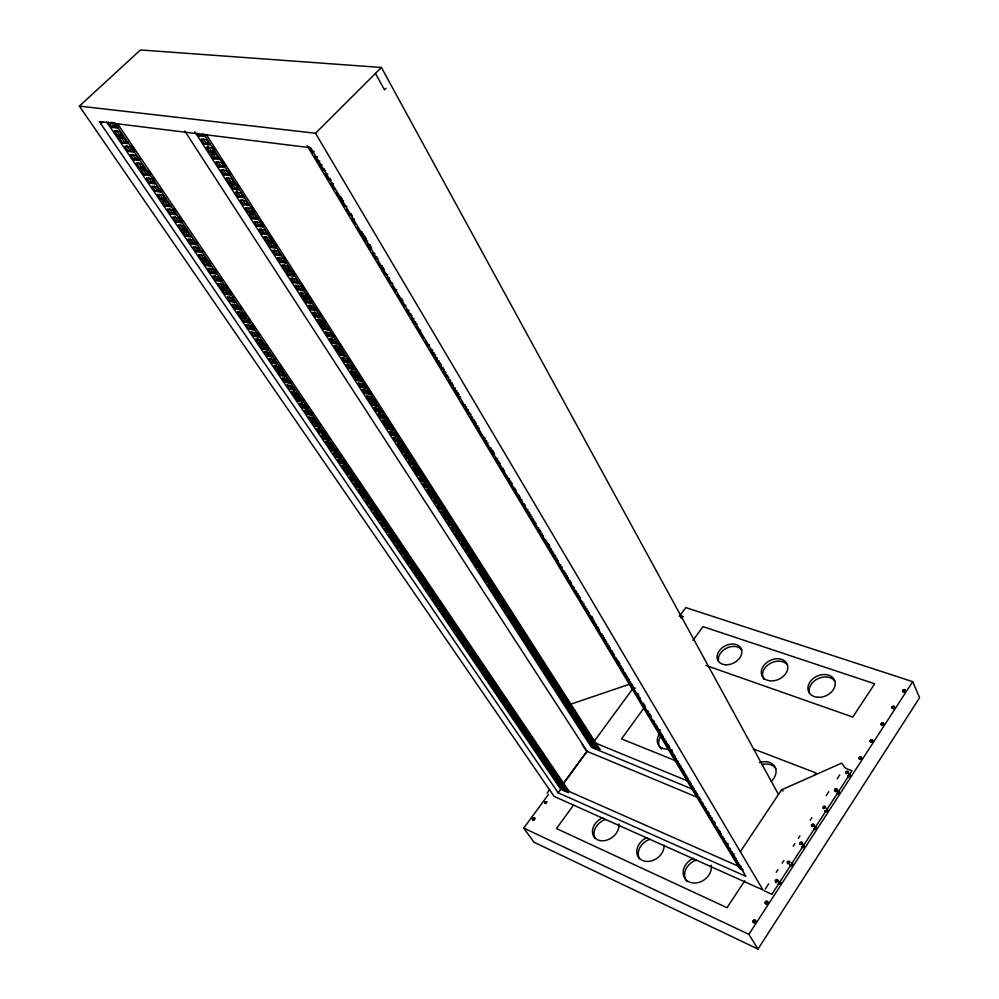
<?xml version="1.0" encoding="UTF-8"?>
<svg xmlns="http://www.w3.org/2000/svg" width="999" height="999" viewBox="0 0 999 999"><rect width="100%" height="100%" fill="white"/><g stroke="black" fill="none" stroke-linecap="round" stroke-linejoin="round"><path stroke-width="1.5" d="M546.653 801.935L544.817 803.308M682.854 616.558L682.23 617.657L680.781 617.569M548.613 794.255L523.751 828.084L533.928 842.194L758.004 949.05L919.617 697.702L912.699 681.668L685.814 607.592L679.37 616.358M771.89 894.23L851.885 771.003M758.004 949.05L748.888 934.327L912.699 681.668M765.259 889.098L768.643 883.903M776.26 872.214L777.959 869.63M782.192 863.136L783.878 860.539M793.194 846.253L794.892 843.656M798.276 838.461L799.962 835.863M810.127 820.291L811.825 817.694M826.21 795.616L828.758 791.72M837.212 778.745L839.759 774.849M744.779 880.768L727.01 907.704L556.493 828.558L573.538 805.057M814.21 775.499L815.921 772.901L753.458 748.975M742.382 869.055L740.084 868.044L740.958 866.745M740.371 851.635L781.493 789.947M737.499 860.901L735.214 859.889L736.088 858.578M740.197 865.421L737.911 864.41L738.785 863.099M734.789 856.343L732.492 855.344L733.378 854.033M729.832 848.051L727.534 847.04L728.421 845.728M732.067 851.772L729.757 850.773L730.644 849.45M728.234 843.918L724.774 842.419L725.661 841.096M721.503 834.09L719.193 833.091L720.092 831.767M724.3 838.773L721.99 837.774L722.889 836.45M719.23 830.281L716.92 829.282L717.819 827.959M710.714 815.996L708.378 815.009L709.29 813.673M712.15 818.468L711.238 819.792L709.465 816.82L711.8 817.806M697.277 793.481L694.929 792.507L695.853 791.158M691.345 783.528L688.985 782.554L689.922 781.206M694.317 788.523L691.97 787.549L692.894 786.201M688.348 778.508L685.988 777.547L686.925 776.186M685.901 774.412L683.541 773.451L684.49 772.102M679.819 764.235L677.459 763.273L678.408 761.912M682.879 769.342L680.506 768.381L681.455 767.02M676.76 759.09L674.387 758.129L675.336 756.78M674.25 754.894L671.877 753.945L672.839 752.584M668.031 744.467L665.646 743.518L666.608 742.145M672.339 750.174L668.768 748.75L669.742 747.389L668.443 745.217M664.884 739.198L662.499 738.249L663.473 736.887M662.325 734.902L659.927 733.953L660.913 732.592M660.339 730.044L656.743 728.633L657.729 727.26M655.943 724.213L653.546 723.276L654.532 721.902M650.099 714.41L647.689 713.473L648.688 712.1M651.311 716.508L650.312 717.881L648.301 714.51L650.711 715.434M644.492 707.23L621.515 738.91L676.211 760.976M692.956 640.409L702.971 626.61L874.699 683.791L852.771 717.045L706.068 665.496M645.429 706.643L644.43 708.016L642.382 704.607L644.805 705.531L643.393 703.234M597.539 749.25L598.376 748.114L596.628 745.379L595.791 746.528L597.539 749.25L592.744 747.264L590.996 744.542L595.791 746.528M640.259 697.914L637.837 696.99L638.848 695.616L637.474 693.306M106.518 121.778L560.739 789.297L568.231 792.607L569.093 791.433L117.795 124.001M206.256 134.415L599.825 749.312L598.988 750.461L204.071 134.378M635.426 688.261L631.793 686.887L632.804 685.501M559.602 785.763L557.767 783.079L562.562 785.177L564.398 787.886L559.602 785.763L560.464 784.602L559.24 782.804M590.459 743.718L588.698 740.983L593.506 742.956L595.254 745.691L590.459 743.718L591.296 742.569L590.122 740.746M592.432 741.283L590.671 738.536L585.851 736.563L587.624 739.31L592.432 741.283L593.269 740.147L588.461 738.174L587.287 736.338M561.226 786.288L586.975 751.161M594.33 741.121L632.954 688.436M563.274 783.903L587.125 751.348L184.753 130.981M562.562 785.177L563.424 784.003L565.247 786.7M558.166 792.806L99.313 121.553L310.726 147.765L745.878 876.335L558.166 792.806L560.739 789.297M561.987 789.272L560.164 786.588L564.947 788.698L566.77 791.395L561.987 789.272L562.849 788.099L561.625 786.313M592.744 747.264L593.581 746.128L592.407 744.317M564.947 788.698L565.809 787.524L567.632 790.209L562.849 788.099M630.856 682.167L628.421 681.256L629.445 679.869M547.04 793.156L549.8 789.41M556.655 781.418L554.807 778.708L559.602 780.818L561.438 783.528L556.655 781.418L557.517 780.244L556.281 778.446M587.624 739.31L588.461 738.174M558.478 779.158L556.63 776.423L551.823 774.325L553.683 777.047L558.478 779.158L559.353 777.971L557.504 775.249M584.952 729.62L580.119 727.659L581.905 730.431L586.725 732.404L584.952 729.62L585.801 728.471M627.472 676.485L625.037 675.586L626.061 674.188M553.683 777.047L554.545 775.873L558.141 777.447M584.777 734.889L582.991 732.13L587.812 734.09L589.585 736.85L584.777 734.889L585.614 733.741L584.427 731.892M547.265 765.147L546.391 766.333L551.211 768.418L553.071 771.178L548.264 769.08L549.138 767.906L552.747 769.467M579.57 726.81L577.784 724.025L582.617 725.973L584.403 728.771L579.57 726.81L580.419 725.661L579.233 723.8M581.518 724.263L579.72 721.465L574.875 719.517L576.685 722.314L581.518 724.263L582.367 723.114L580.569 720.304M623.301 669.567L622.265 670.966L620.142 667.407L622.577 668.294M551.211 768.418L552.085 767.232L553.946 769.992M550.699 772.664L548.838 769.917L553.646 772.015L555.494 774.762L550.699 772.664L551.56 771.478L550.324 769.655M581.905 730.431L582.754 729.282L581.568 727.434M541.208 756.218L540.322 757.404L542.22 760.189L547.04 762.262L545.142 759.477L546.028 758.291M621.278 666.121L618.843 665.222L619.88 663.823L618.443 661.438M545.242 764.647L543.369 761.875L548.189 763.96L550.062 766.733L545.242 764.647L546.128 763.461L544.867 761.625M576.685 722.314L577.534 721.166L582.367 723.114M544.88 756.593L543.993 757.779L539.16 755.694L540.047 754.52L538.786 752.647M570.854 713.249L571.715 712.1L569.892 709.265L569.03 710.414L570.854 713.249L575.699 715.197L573.876 712.362L569.03 710.414M541.508 754.12L542.395 752.921L540.496 750.112L539.61 751.298L541.508 754.12L536.688 752.047L534.777 749.238L539.61 751.298M617.832 660.339L615.384 659.44L616.42 658.041M542.22 760.189L543.094 759.003L546.715 760.564M573.776 717.794L571.965 714.972L576.798 716.92L578.608 719.742L573.776 717.794L574.625 716.645L573.426 714.76M536.688 752.047L537.574 750.861L536.301 748.988M568.468 709.552L566.633 706.705L571.49 708.641L573.314 711.488L568.468 709.552L569.33 708.403L568.106 706.505M614.36 654.52L611.912 653.621L612.949 652.222M571.49 708.641L572.352 707.479M533.603 747.514L531.68 744.692L536.525 746.753L538.436 749.575L533.603 747.514L534.49 746.328L533.216 744.442M535.352 745.017L533.416 742.17L528.571 740.122L530.506 742.956L535.352 745.017L536.238 743.83M565.509 704.957L563.673 702.097L568.531 704.033L570.367 706.892L565.509 704.957L566.383 703.808L565.159 701.897M561.563 696.315L560.689 697.477L562.549 700.349L567.407 702.272L568.281 701.111L566.433 698.226M610.127 647.477L609.065 648.888L606.893 645.229L609.34 646.116M604.47 637.936L602.01 637.062L603.071 635.664M527.397 738.373L528.284 737.187L526.348 734.327L525.449 735.514L527.397 738.373L532.242 740.434L530.307 737.574L525.449 735.514M559.565 695.716L557.704 692.819L562.574 694.73L564.423 697.627L559.565 695.716L560.439 694.555L559.19 692.619M562 693.843L560.127 690.933L555.257 689.023L557.13 691.932L562 693.843L562.874 692.682M530.307 737.574L531.206 736.375M530.506 742.956L531.406 741.77L530.119 739.872M562.549 700.349L563.411 699.188L568.281 701.111M608.004 643.88L605.556 642.994L606.605 641.595M599.5 629.695L598.438 631.093L596.216 627.372L598.676 628.234M524.862 734.64L522.902 731.78L527.759 733.815L529.707 736.688L524.862 734.64L525.761 733.453L524.463 731.543M557.13 691.932L558.004 690.771L556.755 688.835M518.543 725.361L519.455 724.175L524.313 726.198L523.414 727.397L518.543 725.361L516.57 722.464L517.482 721.266M551.086 682.529L549.188 679.595L554.07 681.493L555.968 684.427L551.086 682.529L551.96 681.368L550.711 679.407M598.001 627.097L595.529 626.236L596.603 624.825M523.414 727.397L521.441 724.487L522.352 723.288M554.07 681.493L554.957 680.319L556.843 683.266M521.715 730.019L519.755 727.135L524.612 729.17L526.573 732.055L521.715 730.019L522.614 728.82L521.303 726.897M554.108 687.25L552.235 684.327L557.117 686.226L558.99 689.148L554.108 687.25L554.994 686.088L559.865 687.986L557.991 685.064M515.372 720.679L513.386 717.769L518.256 719.792L520.242 722.714L515.372 720.679L516.283 719.492L514.96 717.544M548.026 677.797L546.128 674.837L551.023 676.735L552.922 679.695L548.026 677.797L548.913 676.635L547.652 674.662M594.393 621.053L591.92 620.192L592.994 618.781L591.495 616.258M518.256 719.792L519.168 718.593L520.491 720.541M551.023 676.735L551.91 675.561M589.36 612.687L588.274 614.098L586.013 610.302L588.486 611.163M514.435 714.16L512.437 711.213L507.554 709.19L509.565 712.15L514.435 714.16L515.359 712.961L513.361 710.002M547.365 671.028L545.454 668.044L540.546 666.171L542.469 669.155L547.365 671.028L548.264 669.867M512.774 716.87L510.789 713.935L515.659 715.958L517.644 718.893L512.774 716.87L513.686 715.671L512.362 713.723M545.554 673.938L543.643 670.966L548.538 672.851L550.437 675.824L545.554 673.938L546.441 672.777L545.167 670.791M505.244 703.221L504.32 704.42L509.203 706.43L511.213 709.402L506.331 707.392L507.255 706.193L510.914 707.692M545.179 665.034L544.28 666.208L539.373 664.335L540.272 663.174L543.943 664.572M509.203 706.43L510.127 705.219L512.137 708.191M587.1 608.828L584.615 607.979L585.701 606.555M509.565 712.15L510.477 710.951L509.14 708.978M542.469 669.155L543.369 667.981L542.082 665.996M503.084 702.609L501.048 699.625L505.944 701.623L507.967 704.607L503.084 702.609L504.008 701.41L502.659 699.412M536.263 659.502L537.162 658.329L535.214 655.307L534.315 656.48L536.263 659.502L541.171 661.363L539.223 658.341L534.315 656.48M584.115 603.833L581.63 602.984L582.717 601.56M505.944 701.623L506.88 700.411M580.407 597.614L577.922 596.778L579.02 595.354M502.047 695.866L499.999 692.856L495.104 690.871L497.152 693.88L502.047 695.866L502.984 694.667M536.401 651.348L531.48 649.5L529.52 646.453L528.608 647.627L530.569 650.674L535.489 652.522L536.401 651.348L534.453 648.289M500.437 698.713L498.401 695.716L503.296 697.714L505.332 700.711L500.437 698.713L501.361 697.514L500.012 695.516M533.716 655.556L531.768 652.522L536.688 654.382L538.636 657.417L533.716 655.556L534.627 654.382L533.329 652.372M503.296 697.714L504.22 696.503M530.369 644.53L525.437 642.694L527.41 645.754L532.342 647.602L530.369 644.53L531.281 643.344M497.152 693.88L498.076 692.682L496.715 690.671M530.569 650.674L531.48 649.5M494.305 681.842L496.378 684.902L495.442 686.113L490.521 684.14L491.471 682.929L490.084 680.893M524.225 640.809L522.24 637.724L527.185 639.56L529.158 642.644L524.225 640.809L525.149 639.635L523.826 637.574M527.185 639.56L528.096 638.373M571.528 582.817L570.429 584.24L568.081 580.307L570.579 581.143M493.843 689.023L491.783 685.988L496.69 687.974L498.751 691.008L493.843 689.023L494.78 687.811L493.406 685.801M527.41 645.754L528.321 644.58L527.01 642.532M489.385 677.185L487.287 674.1L482.367 672.14L484.465 675.212L489.385 677.185L490.334 675.961M487.824 680.157L485.739 677.097L490.659 679.058L492.732 682.13L487.824 680.157L488.761 678.945L487.375 676.897M521.64 636.788L522.552 635.601L520.566 632.504L519.642 633.691L521.64 636.788L526.573 638.611L524.587 635.514L519.642 633.691M568.468 577.684L567.357 579.108L564.997 575.162L567.494 575.986M490.521 684.14L488.449 681.093L489.398 679.882L491.858 680.868M566.058 573.563L563.548 572.739L564.672 571.303M484.465 675.212L485.414 674L484.016 671.952M518.419 631.793L516.421 628.671L521.366 630.494L523.364 633.603L518.419 631.793L519.343 630.606L518.006 628.533M521.366 630.494L522.29 629.308L523.626 631.38M477.697 665.259L475.574 662.137L480.507 664.085L482.617 667.207L477.697 665.259L478.646 664.035L477.235 661.962M511.938 621.715L509.915 618.556L514.86 620.354L516.895 623.513L511.938 621.715L512.862 620.529L511.513 618.431M562.225 567.145L559.715 566.321L560.839 564.897M481.093 670.254L478.983 667.157L483.916 669.105L486.014 672.202L481.093 670.254L482.042 669.043L480.644 666.97M515.184 626.76L513.174 623.626L518.119 625.436L520.142 628.571L515.184 626.76L516.108 625.586L514.772 623.488M476.436 658.066L474.3 654.919L469.355 652.984L471.491 656.143L476.436 658.066L477.397 656.842L475.974 654.745M474.925 661.188L472.802 658.054L477.734 659.989L479.857 663.124L474.925 661.188L475.886 659.964L474.463 657.879M509.29 617.594L507.255 614.422L512.212 616.221L514.248 619.392L509.29 617.594L510.227 616.408L513.936 617.757M558.366 560.676L555.856 559.865L556.98 558.429M471.491 656.143L472.465 654.919L471.029 652.822M506.006 612.487L503.958 609.303L508.916 611.088L510.964 614.285L506.006 612.487L506.943 611.301L505.569 609.178M555.219 555.394L552.697 554.595L553.833 553.159M474.3 654.919L475.262 653.696M548.863 544.755L546.341 543.956L548.788 548.051L549.925 546.603L548.101 543.543M468.044 651.061L465.896 647.889L470.841 649.812L472.989 652.984L468.044 651.061L469.006 649.837L467.582 647.727M502.697 607.355L500.636 604.145L505.606 605.931L507.667 609.14L502.697 607.355L503.633 606.168L502.26 604.033M461.75 641.795L462.724 640.571L467.669 642.469L466.695 643.706L461.75 641.795L459.565 638.586L464.523 640.496L466.695 643.706M497.614 596.79L495.529 593.556L494.58 594.742L496.665 597.976L497.614 596.79L502.597 598.551L500.511 595.317M464.523 640.496L465.497 639.26L467.669 642.469M542.382 537.337L544.855 541.458L545.991 540.009M464.572 645.953L469.518 647.864L467.357 644.68L462.412 642.769L464.572 645.953L465.546 644.73L469.255 646.166M499.375 602.185L504.345 603.958L502.272 600.736L497.302 598.963L499.375 602.185L500.324 600.998L504.045 602.335M467.357 644.68L468.331 643.456M502.272 600.736L503.221 599.537M458.241 636.625L463.199 638.523L461.014 635.302L456.043 633.403L458.241 636.625L459.215 635.401L462.937 636.825M492.17 588.311L491.208 589.51L493.306 592.769L494.255 591.57L498.002 592.882M540.934 531.456L538.399 530.669L540.884 534.815L542.032 533.379M454.707 631.43L459.665 633.329L457.467 630.082L452.51 628.196L454.707 631.43L455.694 630.207L459.415 631.63M489.935 587.512L494.917 589.26L492.819 585.976L487.824 584.24L489.935 587.512L490.884 586.326L495.879 588.061L493.768 584.79M535.152 525.224L537.637 529.395L538.798 527.959M533.641 519.243L531.106 518.469L533.616 522.677L534.79 521.228M451.161 626.211L456.118 628.096L453.908 624.825L448.938 622.951L451.161 626.211L452.147 624.987L455.869 626.398M486.525 582.23L491.52 583.965L489.41 580.669L484.415 578.933L486.525 582.23L487.487 581.043L491.233 582.342M489.41 580.669L490.372 579.47M481.63 574.625L486.638 576.348L488.761 579.657L483.766 577.934L481.63 574.625L482.592 573.426L484.727 576.735L488.474 578.034M529.582 512.437L527.047 511.663L529.57 515.896L530.744 514.448M485.327 574.313L483.191 570.978L478.184 569.268L480.332 572.589L485.327 574.313L486.301 573.114M448.264 621.952L453.234 623.826L451.011 620.554L446.041 618.681L448.264 621.952L449.25 620.729L452.984 622.127M483.766 577.934L484.727 576.735M444.68 616.67L445.666 615.446L450.649 617.307L448.414 614.01L447.415 615.247L442.432 613.374L444.68 616.67L449.65 618.543L447.415 615.247M480.332 572.589L481.293 571.403L485.052 572.689M483.191 570.978L484.165 569.78L485.589 572.002M478.409 563.523L476.248 560.152L471.228 558.453L473.401 561.825L478.409 563.523L479.383 562.325L477.222 558.953M441.058 611.363L446.041 613.224L443.793 609.902L438.811 608.054L441.058 611.363L442.058 610.127L447.04 611.987L444.792 608.666M476.873 567.22L481.88 568.943L479.732 565.584L474.712 563.873L476.873 567.22L477.847 566.033L481.605 567.307M434.478 601.66L439.46 603.508L437.187 600.149L432.192 598.314L434.478 601.66L435.477 600.424L439.223 601.81M470.566 557.43L475.586 559.115L473.414 555.731L468.381 554.033L470.566 557.43L471.54 556.231L475.312 557.492M473.414 555.731L474.388 554.52M437.437 606.018L442.42 607.867L440.159 604.532L435.164 602.684L437.437 606.018L438.436 604.782L442.17 606.168M473.401 561.825L474.375 560.626L479.383 562.325M430.794 596.266L435.801 598.089L433.504 594.717L428.509 592.894L430.794 596.266L431.805 595.029L436.813 596.853M467.057 551.96L472.077 553.646L469.892 550.237L464.86 548.563L467.057 551.96L468.032 550.761L470.554 551.61M433.504 594.717L434.528 593.481M515.447 492.27L518.031 496.59L519.218 495.142M427.11 590.821L432.105 592.644L429.807 589.248L424.8 587.437L427.11 590.821L428.121 589.585L430.619 590.496M463.524 546.478L468.543 548.151L466.346 544.717L461.313 543.044L463.524 546.478L464.51 545.267L468.281 546.528M466.346 544.717L467.332 543.506M511.263 485.277L513.861 489.622L515.059 488.174M423.389 585.352L428.396 587.175L426.073 583.753L421.066 581.942L423.389 585.352L424.413 584.115L428.159 585.476M459.965 540.946L464.997 542.619L462.787 539.16L457.742 537.499L459.965 540.946L460.951 539.747L463.474 540.571M509.602 478.958L507.055 478.221L509.665 482.604L510.864 481.156M420.354 580.906L425.374 582.704L423.039 579.27L418.032 577.472L420.354 580.906L421.378 579.657L425.137 581.006M457.067 536.451L462.1 538.099L459.877 534.64L454.832 532.991L457.067 536.451L458.066 535.239L461.838 536.488M499.338 465.322L501.998 469.767L503.209 468.306M416.608 575.374L421.615 577.172L419.268 573.713L414.26 571.928L416.608 575.374L417.632 574.125L421.391 575.474M453.471 530.869L458.516 532.504L456.281 529.02L451.223 527.385L453.471 530.869L454.47 529.657L459.515 531.293L458.029 528.971M456.281 529.02L457.28 527.809M497.602 458.841L495.042 458.129L497.714 462.599L498.926 461.138M451.273 521.216L449.013 517.682L443.943 516.071L446.216 519.592L451.273 521.216L452.285 520.004M412.824 569.805L417.844 571.59L415.484 568.119L410.464 566.333L412.824 569.805L413.861 568.568L417.619 569.905M449.862 525.249L454.907 526.885L452.659 523.364L447.602 521.74L449.862 525.249L450.861 524.038L454.645 525.262M405.919 559.652L410.939 561.413L408.566 557.904L403.534 556.143L405.919 559.652L406.955 558.404L409.478 559.29M443.256 514.985L448.314 516.608L446.041 513.049L440.971 511.438L443.256 514.985L444.268 513.773L448.064 514.985M494.617 453.921L493.394 455.382L490.696 450.874L493.269 451.585M409.016 564.21L414.036 565.983L411.663 562.487L406.643 560.714L409.016 564.21L410.052 562.961L413.823 564.298M446.216 519.592L447.227 518.381L451.024 519.592M402.073 553.995L407.105 555.744L404.707 552.21L399.675 550.461L402.073 553.995L403.121 552.747L405.631 553.621M439.572 509.278L440.596 508.066L445.654 509.665L444.642 510.876L439.572 509.278L437.287 505.706L442.345 507.305L444.642 510.876M487.162 444.955L489.872 449.5L491.108 448.027M404.283 548.788L403.234 550.037L400.824 546.478L395.779 544.742L398.201 548.301L399.25 547.052L403.034 548.351M435.876 503.521L440.946 505.119L438.636 501.523L433.566 499.937L435.876 503.521L436.9 502.31L440.696 503.496M400.399 543.044L399.35 544.293L396.915 540.721L391.87 538.985L394.305 542.569L395.367 541.308L399.138 542.607M432.155 497.739L437.225 499.313L434.902 495.704L429.832 494.13L432.155 497.739L433.179 496.528L436.988 497.702M485.339 438.299L482.767 437.612L485.502 442.182L486.738 440.709M391.133 537.899L396.178 539.622L393.731 536.013L388.686 534.303L391.133 537.899L392.195 536.638L394.717 537.499M429.12 493.019L434.203 494.592L431.868 490.959L426.785 489.398L429.12 493.019L430.144 491.808L433.953 492.982M387.187 532.105L392.245 533.816L389.785 530.182L384.727 528.483L387.187 532.105L388.261 530.844L390.784 531.705M425.349 487.175L430.444 488.736L428.096 485.077L423.002 483.528L425.349 487.175L426.386 485.951L430.207 487.125M476.461 423.414L473.876 422.739L476.648 427.372L477.897 425.911M384.29 522.09L381.805 518.419L376.748 516.733L379.233 520.404L384.29 522.09L385.377 520.829M383.229 526.273L388.274 527.971L385.814 524.325L380.756 522.627L383.229 526.273L384.303 525.012L388.087 526.286M421.566 481.293L426.66 482.829L424.3 479.158L419.205 477.609L421.566 481.293L422.602 480.069L427.697 481.618L426.123 479.158M472.827 417.32L470.242 416.645L473.026 421.316L474.288 419.842M468.306 409.74L465.709 409.078L468.531 413.786L469.792 412.312M379.233 520.404L380.319 519.143L384.103 520.404M417.757 475.362L422.852 476.898L420.479 473.201L415.372 471.665L417.757 475.362L418.793 474.15L422.614 475.299M375.986 515.621L381.044 517.295L378.546 513.611L373.489 511.938L375.986 515.621L377.073 514.36L380.869 515.609M414.647 470.541L419.742 472.065L417.357 468.344L412.262 466.82L414.647 470.541L415.696 469.318L420.791 470.841L419.205 468.356M371.953 509.677L373.039 508.416L378.109 510.077L375.587 506.368L374.5 507.629L369.43 505.981L371.953 509.677L377.023 511.351L374.5 507.629M410.789 464.547L415.896 466.058L413.499 462.312L408.391 460.814L410.789 464.547L411.85 463.324L415.671 464.46M461.151 401.448L463.986 406.193L465.259 404.72M367.894 503.708L368.981 502.447L374.051 504.095L371.528 500.362L370.429 501.623L365.359 499.975L367.894 503.708L372.964 505.357L370.429 501.623M406.918 458.529L412.025 460.027L409.602 456.256L404.495 454.757L406.918 458.529L407.967 457.292L411.8 458.416M460.689 397.065L459.415 398.539L456.555 393.768L459.153 394.418M363.811 497.689L364.897 496.428L369.98 498.064L367.432 494.305L366.333 495.579L361.251 493.943L363.811 497.689L368.881 499.338L366.333 495.579M403.009 452.46L408.129 453.946L405.694 450.149L400.574 448.676L403.009 452.46L404.071 451.236L407.904 452.347M455.407 388.136L452.809 387.487L455.681 392.295L456.968 390.821M450.749 380.332L448.151 379.695L451.048 384.54L452.335 383.067M360.477 492.794L365.547 494.43L362.987 490.646L357.917 489.023L360.477 492.794L361.576 491.533L365.384 492.744M399.825 447.515L404.945 448.988L402.497 445.179L397.377 443.706L399.825 447.515L400.899 446.291L404.732 447.39M357.267 482.192L354.67 478.371L349.588 476.773L352.185 480.594L357.267 482.192L358.379 480.931M356.343 486.713L361.426 488.336L358.841 484.527L353.758 482.917L356.343 486.713L357.442 485.452L361.263 486.663M395.879 441.383L400.999 442.844L398.539 439.011L393.419 437.55L395.879 441.383L396.953 440.147L400.799 441.246M352.185 480.594L353.296 479.32L357.105 480.531M391.908 435.202L397.04 436.65L394.555 432.792L389.435 431.356L391.908 435.202L392.982 433.978L395.554 434.702M446.066 372.465L443.456 371.84L446.378 376.723L447.677 375.249M347.989 474.438L353.084 476.024L350.474 472.177L345.379 470.591L347.989 474.438L349.113 473.164L352.922 474.35M387.912 428.996L393.044 430.432L390.547 426.548L385.414 425.112L387.912 428.996L388.998 427.759L392.844 428.833M441.333 364.548L438.723 363.923L441.67 368.856L442.969 367.37M437.475 358.079L434.865 357.467L437.824 362.425L439.135 360.939M344.58 469.405L349.675 470.991L347.053 467.12L341.958 465.546L344.58 469.405L345.704 468.144L350.799 469.717L348.176 465.846M384.652 423.926L389.785 425.349L387.275 421.453L382.142 420.03L384.652 423.926L385.739 422.702L390.871 424.113L388.374 420.217M340.347 463.174L345.442 464.747L342.794 460.851L337.699 459.29L340.347 463.174L341.471 461.9L345.292 463.074M380.607 417.644L385.751 419.056L383.229 415.122L378.084 413.723L380.607 417.644L381.705 416.408L385.552 417.47M336.076 456.905L341.183 458.454L338.524 454.533L333.416 452.984L336.076 456.905L337.212 455.631L341.034 456.793M376.536 411.326L381.68 412.712L379.145 408.766L374.001 407.38L376.536 411.326L377.634 410.089L381.493 411.126M432.679 350.037L430.057 349.438L433.042 354.433L434.365 352.947M374.25 401.136L371.69 397.14L366.533 395.779L369.106 399.762L374.25 401.136L375.362 399.9M331.793 450.586L336.888 452.135L334.215 448.176L329.108 446.653L331.793 450.586L332.929 449.313L336.75 450.462M372.44 404.957L377.585 406.343L375.037 402.36L369.88 400.986L372.44 404.957L373.539 403.721L377.41 404.757M429.558 344.88L428.234 346.378L425.224 341.346M328.296 445.442L333.391 446.965L330.706 442.994L325.599 441.483L328.296 445.442L329.433 444.168L333.266 445.304M369.106 399.762L370.204 398.526L374.076 399.55M420.754 330.132L419.418 331.631L416.358 326.523M323.951 439.048L329.058 440.571L326.348 436.563L321.241 435.064L323.951 439.048L325.1 437.774L327.647 438.524M364.96 393.331L370.117 394.68L367.532 390.659L362.375 389.31L364.96 393.331L366.071 392.083L368.643 392.769M326.348 436.563L327.497 435.289L330.207 439.285M319.58 432.617L324.687 434.115L321.965 430.094L316.845 428.608L319.58 432.617L320.729 431.343L325.836 432.842M360.789 386.85L365.946 388.186L363.349 384.128L358.179 382.804L360.789 386.85L361.9 385.602L365.771 386.613M414.048 318.806L411.413 318.244L414.498 323.401L415.846 321.903M311.588 420.866L316.708 422.34L313.948 418.269L308.828 416.808L311.588 420.866L312.749 419.58L317.869 421.054M353.159 375L358.329 376.311L355.694 372.215L350.524 370.904L353.159 375L354.295 373.763L358.166 374.737M409.053 310.452L406.431 309.902L409.528 315.097L410.889 313.599M315.172 426.148L320.292 427.634L317.545 423.576L312.425 422.102L315.172 426.148L316.333 424.862L320.167 425.974M356.593 380.319L361.75 381.643L359.128 377.56L353.971 376.248L356.593 380.319L357.704 379.083L361.588 380.07M405.894 305.232L404.533 306.73L401.398 301.498M307.13 414.31L312.262 415.771L309.478 411.675L304.358 410.227L307.13 414.31L308.304 413.037L310.864 413.761M348.913 368.406L354.083 369.692L351.436 365.572L346.266 364.285L348.913 368.406L350.05 367.157L352.635 367.807M680.881 616.67L682.779 616.371L681.83 618.156M397.29 294.63L400.437 299.887L401.81 298.389M302.647 407.717L307.779 409.165L304.982 405.032L299.85 403.596L302.647 407.717L303.821 406.431L307.667 407.517M344.643 361.75L349.812 363.037L347.153 358.878L341.97 357.605L344.643 361.75L345.779 360.514L349.662 361.463M396.74 289.897L395.367 291.396L392.195 286.089M298.139 401.074L303.271 402.51L300.449 398.351L295.317 396.928L298.139 401.074L299.313 399.787L303.159 400.861M340.334 355.07L345.517 356.331L342.832 352.147L337.65 350.886L340.334 355.07L341.471 353.821L345.367 354.77M339.31 346.653L342.008 350.861L336.825 349.613L334.128 345.417L339.31 346.653L340.459 345.404L343.156 349.613M294.455 395.666L299.588 397.078L296.753 392.894L291.621 391.496L294.455 395.666L295.642 394.38L299.488 395.429M336.825 349.613L337.974 348.364L340.559 348.988M289.885 388.936L295.03 390.334L292.17 386.138L287.038 384.74L289.885 388.936L291.084 387.649L293.644 388.349M332.467 342.844L337.65 344.081L334.94 339.847L329.745 338.624L332.467 342.844L333.616 341.596L337.512 342.52M285.289 382.18L290.434 383.554L287.562 379.32L282.417 377.947L285.289 382.18L286.488 380.881L290.334 381.918M334.428 335.989L333.266 337.25L330.532 332.979L325.349 331.78L328.084 336.026L329.245 334.777L333.129 335.689M280.657 375.362L285.801 376.723L282.917 372.465L277.772 371.104L280.657 375.362L281.855 374.076L285.714 375.087M323.664 329.171L328.858 330.369L326.111 326.074L320.916 324.887L323.664 329.171L324.837 327.922L328.733 328.821M276.885 369.805L282.03 371.153L279.121 366.87L273.976 365.534L276.885 369.805L278.084 368.519L281.943 369.518M320.067 323.576L325.262 324.762L322.49 320.442L317.295 319.268L320.067 323.576L321.241 322.327L325.137 323.214M377.622 261.726L380.869 267.158L382.28 265.659M375.012 253.396L372.365 252.922L375.636 258.404L377.048 256.893M274.413 359.927L277.347 364.248L272.19 362.912L269.268 358.604L274.413 359.927L275.637 358.629M272.19 362.912L273.414 361.613L277.272 362.612M315.597 316.633L320.804 317.794L318.007 313.449L312.812 312.3L315.597 316.633L316.77 315.384L320.679 316.246M267.47 355.969L272.627 357.28L269.68 352.934L264.523 351.623L267.47 355.969L268.694 354.67L272.552 355.656M311.101 309.64L316.308 310.789L313.499 306.418L308.291 305.282L311.101 309.64L312.275 308.391L316.183 309.253M371.778 248.052L370.354 249.563L367.058 244.043L369.705 244.505M364.36 235.539L361.7 235.09L365.035 240.659L366.458 239.148L364.473 235.801M262.725 348.976L267.869 350.274L264.91 345.891L259.752 344.605L262.725 348.976L263.948 347.677L267.819 348.651M306.568 302.61L311.775 303.733L308.953 299.325L303.746 298.214L306.568 302.61L307.754 301.348L311.663 302.197M357.33 227.784L360.689 233.391L362.125 231.868M258.841 343.269L263.998 344.555L261.014 340.147L255.856 338.873L258.841 343.269L260.077 341.97L262.65 342.607M302.872 296.865L308.092 297.977L305.244 293.556L300.037 292.445L302.872 296.865L304.071 295.604L307.979 296.441M254.033 336.188L259.191 337.45L256.194 333.017L251.024 331.768L254.033 336.188L255.269 334.89L259.141 335.839M298.289 289.735L303.509 290.834L300.649 286.376L295.429 285.289L298.289 289.735L299.488 288.486L303.396 289.298M251.323 325.849L254.345 330.307L249.188 329.058L246.166 324.613L251.323 325.849L252.572 324.538L254.832 327.884M249.188 329.058L250.437 327.759L254.308 328.696M293.681 282.567L298.888 283.641L296.016 279.158L290.796 278.084L293.681 282.567L294.88 281.306L298.788 282.118M291.346 271.878L294.243 276.411L289.023 275.349L286.126 270.829L291.346 271.878L292.557 270.617L294.73 274.013M244.305 321.878L249.475 323.114L246.428 318.619L241.258 317.395L244.305 321.878L245.554 320.579L249.438 321.503M289.023 275.349L290.234 274.088L294.156 274.875M346.416 209.528L349.825 215.222L351.286 213.711M240.334 316.021L245.492 317.232L242.432 312.724L237.263 311.513L240.334 316.021L241.583 314.722L245.454 315.634M285.239 269.455L290.459 270.504L287.537 265.946L282.317 264.922L285.239 269.455L286.451 268.194L290.372 268.968M235.389 308.753L240.559 309.952L237.475 305.394L232.305 304.22L235.389 308.753L236.651 307.455L240.522 308.341M280.532 262.138L285.751 263.162L282.817 258.591L277.597 257.58L280.532 262.138L281.755 260.876L285.677 261.651M336.376 192.732L339.835 198.514L341.308 197.003M232.467 298.027L235.577 302.61L230.407 301.436L227.31 296.865L232.467 298.027L233.754 296.715M230.407 301.436L231.681 300.125L235.552 301.011M275.786 254.782L281.019 255.781L278.059 251.174L272.827 250.175L275.786 254.782L277.023 253.521L279.633 254.021M225.399 294.056L230.569 295.217L227.447 290.597L222.278 289.46L225.399 294.056L226.673 292.757L230.557 293.619M271.016 247.365L276.248 248.351L273.276 243.706L268.044 242.732L271.016 247.365L272.252 246.104L276.174 246.84M221.316 288.049L226.486 289.186L223.339 284.54L218.169 283.416L221.316 288.049L222.59 286.738L226.473 287.587M267.133 241.321L272.365 242.282L269.368 237.612L264.136 236.663L267.133 241.321L268.369 240.047L272.29 240.771M327.784 174.238L325.112 173.876L328.634 179.758L330.12 178.247M216.234 280.582L221.403 281.693L218.244 277.023L213.062 275.911L216.234 280.582L217.52 279.27L221.403 280.107M262.3 233.803L267.532 234.753L264.51 230.057L259.278 229.121L262.3 233.803L263.536 232.542L267.47 233.254M322.078 164.685L319.393 164.323L322.952 170.267L324.45 168.744M319.817 160.989L318.306 162.5L314.735 156.518L317.407 156.868M211.126 273.052L216.296 274.151L213.112 269.443L207.929 268.356L211.126 273.052L212.425 271.753L216.296 272.565M257.43 226.249L262.662 227.173L259.628 222.44L254.395 221.528L257.43 226.249L258.679 224.975L262.612 225.674M205.981 265.484L211.151 266.558L207.942 261.813L202.76 260.751L205.981 265.484L207.28 264.173L209.865 264.71M252.535 218.631L257.767 219.53L254.708 214.773L249.475 213.873L252.535 218.631L253.783 217.37L257.717 218.044M385.939 88.299L384.465 89.785L375.449 73.414M201.773 259.303L206.955 260.364L203.721 255.594L198.539 254.545L201.773 259.303L203.084 257.992L205.669 258.516M248.526 212.425L253.771 213.311L250.699 208.516L245.454 207.642L248.526 212.425L249.8 211.151L253.734 211.813M314.061 151.336L312.55 152.859L308.941 146.828M196.566 251.623L201.736 252.66L198.476 247.852L193.307 246.84L196.566 251.623L197.877 250.312L203.059 251.348M243.569 204.708L248.813 205.569L245.717 200.749L240.472 199.887L243.569 204.708L244.842 203.434L248.776 204.083M315.509 133.254L762.949 889.959L554.095 796.415L79.383 106.106L315.509 133.254L381.406 67.482L778.421 794.405M191.308 243.893L196.491 244.917L193.207 240.072L188.024 239.073L191.308 243.893L192.632 242.582L196.516 243.344M238.574 196.94L243.818 197.79L240.697 192.919L235.452 192.095L238.574 196.94L239.847 195.667L243.781 196.303M186.014 236.114L191.196 237.1L187.887 232.23L182.705 231.256L186.014 236.114L187.35 234.802L191.234 235.539M233.541 189.123L238.786 189.935L235.639 185.04L230.394 184.228L233.541 189.123L234.827 187.849L238.761 188.461M181.693 229.758L186.875 230.732L183.554 225.824L178.371 224.875L181.693 229.758L183.029 228.446L186.925 229.171M229.433 182.742L234.678 183.541L231.518 178.609L226.261 177.822L229.433 182.742L230.719 181.468L234.665 182.068M176.336 221.878L181.518 222.827L178.172 217.882L172.989 216.945L176.336 221.878L177.685 220.554L181.568 221.266M224.325 174.813L229.583 175.587L226.398 170.629L221.141 169.867L224.325 174.813L225.624 173.539L229.57 174.126M170.929 213.923L176.111 214.847L172.74 209.877L167.557 208.966L170.929 213.923L172.29 212.612L174.875 213.074M219.193 166.833L224.45 167.582L221.241 162.587L215.984 161.85L219.193 166.833L220.492 165.559L224.438 166.121M165.497 205.919L170.679 206.818L167.283 201.81L162.1 200.924L165.497 205.919L166.858 204.608L170.742 205.27M214.023 158.791L219.28 159.528L216.046 154.483L210.789 153.771L214.023 158.791L215.334 157.517L219.28 158.067M161.051 199.388L166.234 200.275L162.825 195.23L157.63 194.355L161.051 199.388L162.425 198.064L166.309 198.726M209.802 152.235L215.06 152.947L211.813 147.877L206.543 147.178L209.802 152.235L211.114 150.961L215.06 151.486M155.544 191.271L160.727 192.133L157.28 187.05L152.098 186.214L155.544 191.271L156.918 189.96L160.802 190.597M204.558 144.093L209.815 144.768L206.543 139.673L201.286 138.998L204.558 144.093L205.881 142.807L209.827 143.319M149.987 183.104L155.17 183.941L151.698 178.821L146.516 177.997L149.987 183.104L151.361 181.781L153.958 182.193M197.627 133.317L199.276 135.889L200.612 134.603L204.558 135.102M144.393 174.875L149.575 175.674L146.079 170.517L140.896 169.73L144.393 174.875L145.779 173.551L149.663 174.151M139.823 168.157L145.005 168.943L141.483 163.749L136.301 162.974L139.823 168.157L141.221 166.833L143.806 167.22M134.153 159.803L139.336 160.564L135.789 155.332L130.607 154.595L134.153 159.803L135.552 158.479L139.435 159.053M128.434 151.398L133.616 152.135L130.045 146.865L124.863 146.141L128.434 151.398L129.845 150.075L133.729 150.612M122.677 142.919L127.86 143.631L124.263 138.324L119.081 137.625L122.677 142.919L124.088 141.596L127.984 142.12M117.982 136.014L123.152 136.688L119.543 131.356L114.361 130.682L117.982 136.014L119.405 134.678L121.99 135.027M108.491 122.053L112.138 127.422L113.574 126.086L117.457 126.586M100.862 123.814L103.022 121.828M79.383 106.106L140.459 49.95L381.406 67.482M781.742 789.759L841.658 763.111C845.778 768.131 842.969 767.582 851.66 770.554M569.767 704.507L630.194 684.003M111.076 122.377L113.674 122.69L117.32 128.072L112.138 127.422M199.276 135.889L204.533 136.538L202.884 133.978M322.952 170.267L325.624 170.629M328.634 179.758L331.293 180.145M333.441 183.729L330.769 183.341L334.253 189.186M339.835 198.514L342.507 198.926M343.556 200.687L340.896 200.275L344.33 206.031L346.99 206.443M349.825 215.222L352.485 215.647M354.558 219.118L351.898 218.694L355.282 224.338M360.689 233.391L363.336 233.841M365.035 240.659L367.682 241.121M375.636 258.404L378.284 258.878M380.869 267.158L383.516 267.657M384.503 269.305L381.868 268.818L385.09 274.213L387.724 274.713M389.685 277.997L387.05 277.485L390.247 282.842L392.882 283.354M400.437 299.887L403.072 300.437M771.74 894.28L764.148 890.796M409.528 315.097L412.162 315.647M414.498 323.401L417.12 323.963M433.042 354.433L435.651 355.032M328.084 336.026L333.266 337.25M437.824 362.425L440.434 363.037M441.67 368.856L444.268 369.468M446.378 376.723L448.976 377.36M451.048 384.54L453.646 385.177M455.681 392.295L458.279 392.944M463.986 406.193L466.583 406.855M468.531 413.786L471.116 414.448M473.026 421.316L475.611 421.99M476.648 427.372L479.233 428.059M485.502 442.182L488.074 442.882M489.872 449.5L492.445 450.199M546.428 801.648L545.042 801.972L544.655 803.246M497.714 462.599L500.274 463.324M501.998 469.767L504.557 470.504M509.665 482.604L512.225 483.354M513.861 489.622L516.408 490.372M518.031 496.59L520.579 497.34M522.14 499.975L519.605 499.213L522.165 503.508L524.7 504.27M525.486 505.569L522.939 504.807L525.486 509.078L528.034 509.84M529.57 515.896L532.105 516.67M533.616 522.677L536.151 523.451M537.637 529.395L540.172 530.182M540.884 534.815L543.406 535.601M544.855 541.458L547.365 542.245M548.788 548.051L551.311 548.851M552.797 551.336L550.274 550.536L552.697 554.595M555.956 556.63L553.446 555.831L555.856 559.865M574.35 587.462L571.853 586.625L574.188 590.534L576.673 591.371M578.096 593.743L575.611 592.907L577.922 596.778M394.305 542.569L399.35 544.293M398.201 548.301L403.234 550.037M592.132 617.27L589.66 616.42L591.92 620.192M595.754 623.351L593.294 622.489L595.529 626.236M491.208 589.51L496.203 591.258L498.289 594.517L493.306 592.769M494.58 594.742L499.562 596.503L501.648 599.75L496.665 597.976M602.26 634.24L599.8 633.366L602.01 637.062M605.819 640.197L603.359 639.323L605.556 642.994M503.633 606.168L507.367 607.504M506.943 611.301L511.9 613.086L509.865 609.902M612.187 650.873L609.74 649.999L611.912 653.621M512.862 620.529L516.583 621.878M619.143 662.537L616.695 661.638L618.843 665.222M516.108 625.586L519.83 626.935M519.343 630.606L523.051 631.967M625.349 672.951L622.914 672.04L625.037 675.586M522.552 635.601L527.497 637.437L525.499 634.328M525.149 639.635L528.846 641.008M628.758 678.646L626.323 677.734L628.421 681.256M528.321 644.58L532.017 645.966M632.13 684.303L629.707 683.391L631.793 686.887M528.608 647.627L533.541 649.462L535.489 652.522M534.627 654.382L539.535 656.243L538.249 654.22M638.186 694.455L635.764 693.543L637.837 696.99M537.162 658.329L540.846 659.727M543.369 667.981L547.04 669.392M648.076 711.026L645.666 710.089L647.689 713.473M546.441 672.777L550.112 674.188M548.913 676.635L551.361 677.572M653.945 720.853L651.548 719.929L653.546 723.276M551.96 681.368L554.408 682.317M469.006 649.837L472.714 651.286M657.155 726.248L654.757 725.311L656.743 728.633M472.465 654.919L476.161 656.368M558.004 690.771L561.663 692.207M660.351 731.593L657.954 730.656L659.927 733.953M475.886 659.964L480.819 661.912L478.696 658.766M560.439 694.555L564.085 695.991M662.924 735.901L660.526 734.964L662.499 738.249M478.646 664.035L482.342 665.496M560.689 697.477L565.559 699.387L567.407 702.272M666.083 741.196L663.686 740.247L665.646 743.518M482.042 669.043L486.963 670.991L484.865 667.881M566.383 703.808L570.017 705.257M781.443 790.334L783.091 790.983M669.218 746.453L666.832 745.504L668.768 748.75M485.414 674L489.098 675.474M569.33 708.403L572.964 709.852M672.327 751.673L669.954 750.724L671.877 753.945M488.761 678.945L493.681 680.906L492.295 678.87M571.715 712.1L575.349 713.548M488.449 681.093L493.369 683.054L495.442 686.113M674.837 755.881L672.464 754.932L674.387 758.129M491.471 682.929L495.154 684.402M574.625 716.645L579.47 718.593L577.659 715.771M677.921 761.038L675.549 760.089L677.459 763.273M494.78 687.811L499.687 689.797M680.981 766.171L678.608 765.209L680.506 768.381M580.419 725.661L584.04 727.122M498.076 692.682L501.76 694.168M582.754 729.282L586.376 730.756M684.028 771.265L681.655 770.304L683.541 773.451M501.361 697.514L505.032 699M585.614 733.741L589.235 735.214M504.008 701.41L506.456 702.409M594.805 742.794L688.174 781.168M591.296 742.569L594.892 744.055M510.477 710.951L514.135 712.449M593.581 746.128L598.376 748.114M592.295 746.203L599.825 749.312M693.431 789.572L591.458 747.352L194.793 131.756M513.686 715.671L517.345 717.195M697.839 794.417L695.491 793.431L697.314 796.49L699.662 797.477M516.283 719.492L518.718 720.504M587.125 751.348L699.25 798.114M516.57 722.464L521.441 724.487M700.774 799.337L698.426 798.351L700.249 801.398L702.584 802.372M703.683 804.22L701.348 803.246L703.159 806.268L705.494 807.242M522.614 728.82L526.261 730.356M706.593 809.09L704.258 808.104L706.043 811.101L708.378 812.087M525.761 733.453L530.606 735.501L528.658 732.629M708.928 812.999L706.593 812.025L708.378 815.009M528.284 737.187L531.93 738.723M531.406 741.77L535.027 743.306M714.647 822.589L712.324 821.603L714.085 824.55L714.997 823.226L713.81 821.253M534.49 746.328L538.124 747.876M717.482 827.347L715.159 826.348L716.92 829.282M537.574 750.861L541.196 752.409M719.767 831.168L717.444 830.169L719.193 833.091M540.047 754.52L543.668 756.068M540.322 757.404L545.142 759.477M546.128 763.461L549.737 765.022M728.121 845.179L725.823 844.18L727.534 847.04M730.356 848.925L728.059 847.914L729.757 850.773M551.56 771.478L555.169 773.051M734.253 854.008L730.793 852.509L732.492 855.344M735.826 858.079L733.528 857.067L735.214 859.889M557.517 780.244L561.113 781.83M560.464 784.602L564.06 786.176M740.709 866.27L738.423 865.259L740.084 868.044M564.085 789.222L739.447 866.695M743.356 870.117L739.522 868.418L307.118 145.729M523.751 828.084L748.888 934.327M546.628 801.785L544.855 801.697L544.805 803.446M544.605 803.171L546.128 803.446L546.578 801.697M682.929 616.658L681.48 616.57L680.931 617.857M504.32 704.42L506.331 707.392M539.16 755.694L537.262 752.896L542.095 754.969L543.993 757.779M546.391 766.333L548.264 769.08M114.61 122.74L568.231 792.607M111.389 122.865L113.574 126.086M116.508 130.419L119.405 134.678M121.216 137.363L124.088 141.596M126.985 145.866L129.845 150.075M132.717 154.308L135.552 158.479M138.411 162.687L141.221 166.833M143.157 169.693L145.779 173.551M148.764 177.947L151.361 181.781M154.333 186.151L156.918 189.96M159.852 194.293L162.425 198.064M164.311 200.849L166.858 204.608M169.755 208.891L172.29 212.612M175.175 216.858L177.685 220.554M180.544 224.775L183.029 228.446M184.865 231.156L187.35 234.802M190.172 238.961L192.632 242.582M195.442 246.716L197.877 250.312M200.662 254.42L203.084 257.992M204.87 260.627L207.28 264.173M210.027 268.219L212.425 271.753M215.147 275.774L217.52 279.27M220.242 283.266L222.59 286.738M224.338 289.298L226.673 292.757M229.358 296.703L231.681 300.125M234.34 304.046L236.651 307.455M239.285 311.338L241.583 314.722M243.281 317.22L245.554 320.579M248.164 324.425L250.437 327.759M253.771 332.679L255.269 334.89M257.842 338.673L260.077 341.97M261.726 344.405L263.948 347.677M266.483 351.411L268.694 354.67M271.216 358.379L273.414 361.613M275.911 365.309L278.084 368.519M279.695 370.879L281.855 374.076M284.34 377.722L286.488 380.881M289.66 385.552L291.084 387.649M293.519 391.246L295.642 394.38M297.202 396.678L299.313 399.787M301.723 403.346L303.821 406.431M306.218 409.965L308.304 413.037M311.376 417.557L312.749 419.58M314.273 421.828L316.333 424.862M318.681 428.334L320.729 431.343M323.064 434.777L325.1 437.774M327.41 441.196L329.433 444.168M331.593 447.34L332.929 449.313M335.214 452.697L337.212 455.631M339.485 458.991L341.471 461.9M343.956 465.559L345.704 468.144M347.365 470.604L349.113 473.164M350.699 475.499L353.296 479.32M355.731 482.917L357.442 485.452M359.865 489.011L361.576 491.533M363.199 493.931L364.897 496.428M367.295 499.962L368.981 502.447M371.366 505.944L373.039 508.416M375.399 511.9L377.073 514.36M378.658 516.695L380.319 519.143M382.654 522.589L384.303 525.012M386.625 528.434L388.261 530.844M390.559 534.24L392.195 536.638M393.743 538.936L395.367 541.308M397.639 544.68L399.25 547.052M401.523 550.387L403.121 552.747M405.369 556.068L406.955 558.404M407.679 559.477L410.052 562.961M412.287 566.246L413.861 568.568M416.071 571.828L417.632 574.125M419.83 577.372L421.378 579.657M422.864 581.843L424.413 584.115M426.585 587.325L428.121 589.585M430.282 592.782L431.805 595.029M436.925 602.559L438.436 604.782M440.559 607.916L442.058 610.127M447.777 618.543L449.25 620.729M450.674 622.814L452.147 624.987M454.22 628.046L455.694 630.207M460.551 637.362L462.724 640.571M464.098 642.607L465.546 644.73M117.295 124.588L118.756 126.748M131.468 145.529L135.027 150.799M139.323 157.143L140.734 159.241M148.339 170.479L150.961 174.35M153.084 177.485L154.82 180.045M160.377 188.262L162.1 190.809M174.101 208.554L175.787 211.039M179.52 216.558L182.867 221.503M196.166 241.171L197.814 243.594M209.241 260.502L210.851 262.874M215.21 269.305L216.795 271.666M221.116 278.047L222.702 280.382M225.412 284.39L227.772 287.874M229.508 290.447L231.843 293.906M240.272 306.368L241.82 308.641M244.455 312.537L246.753 315.934M248.439 318.431L250.724 321.803M258.179 332.829L259.678 335.04M266.134 344.593L267.62 346.778M280.332 365.572L281.78 367.719M290.197 380.144L291.621 382.267M302.335 398.102L303.746 400.174M306.156 403.746L307.555 405.806M311.351 411.413L312.737 413.461M319.393 423.301L320.766 425.337M340.322 454.233L341.646 456.193M343.931 459.565L346.566 463.474M359.952 483.254L361.675 485.789M364.098 489.373L366.658 493.156M382.892 517.157L384.54 519.605M386.888 523.064L388.524 525.486M390.859 528.933L393.306 532.554M394.792 534.765L397.24 538.361M397.977 539.46L399.6 541.845M405.756 550.948L408.154 554.495M417.307 568.031L418.868 570.342M421.091 573.613L422.639 575.923M424.076 578.021L426.398 581.455M430.819 588.011L433.129 591.408M438.199 598.913L440.472 602.272M441.158 603.284L442.669 605.519M452.01 619.318L453.484 621.503M459.19 629.932L460.651 632.092M461.988 634.078L464.173 637.3M469.055 644.517L470.492 646.64M482.167 663.898L483.578 665.983M488.249 672.876L489.635 674.937M517.232 715.734L518.568 717.694M523.001 724.263L524.313 726.198M526.173 728.933L527.472 730.868M531.843 737.324L533.141 739.235M534.315 740.983L535.601 742.881M538.049 746.503L539.335 748.388M546.653 759.228L547.914 761.076M549.063 762.774L550.312 764.622M555.132 771.752L556.368 773.576M561.088 780.544L562.312 782.354M582.167 744.38L586.888 751.66M544.28 666.208L542.345 663.211L537.437 661.338L539.373 664.335M203.434 138.998L205.881 142.807M207.867 145.904L211.114 150.961M212.912 153.746L215.334 157.517M218.094 161.826L220.492 165.559M223.239 169.83L225.624 173.539M228.346 177.785L230.719 181.468M232.467 184.178L234.827 187.849M236.726 190.821L239.847 195.667M242.52 199.825L244.842 203.434M247.49 207.567L249.8 211.151M251.498 213.798L253.783 217.37M256.406 221.441L258.679 224.975M261.276 229.021L263.536 232.542M266.121 236.563L268.369 240.047M270.017 242.632L272.252 246.104M274.8 250.062L277.023 253.521M279.545 257.455L281.755 260.876M284.265 264.797L286.451 268.194M288.062 270.704L290.234 274.088M292.719 277.947L294.88 281.306M297.34 285.152L299.488 288.486M301.935 292.295L304.071 295.604M305.644 298.052L307.754 301.348M310.177 305.12L312.275 308.391M314.685 312.125L316.77 315.384M319.156 319.093L321.241 322.327M322.764 324.7L324.837 327.922M327.872 332.655L329.245 334.777M331.581 338.424L333.616 341.596M335.951 345.217L337.974 348.364M338.798 349.65L341.471 353.821M343.781 357.405L345.779 360.514M348.064 364.061L350.05 367.157M351.66 369.667L354.295 373.763M355.744 376.024L357.704 379.083M360.602 383.579L361.9 385.602M364.136 389.073L366.071 392.083M368.918 396.528L370.204 398.526M371.628 400.736L373.539 403.721M375.736 407.13L377.634 410.089M379.183 412.487L381.705 416.408M384.066 420.104L385.739 422.702M387.337 425.174L388.998 427.759M391.333 431.406L392.982 433.978M395.317 437.599L396.953 440.147M398.451 442.482L400.899 446.291M401.635 447.452L404.071 451.236M405.557 453.534L407.967 457.292M409.44 459.59L411.85 463.324M414.11 466.845L415.696 469.318M416.421 470.454L418.793 474.15M421.029 477.622L422.602 480.069M424.825 483.516L426.386 485.951M428.596 489.385L430.144 491.808M431.63 494.118L433.179 496.528M435.364 499.912L436.9 502.31M438.299 504.495L440.596 508.066M442.744 511.413L444.268 513.773M445.716 516.033L447.227 518.381M448.601 520.529L450.861 524.038M452.984 527.335L454.47 529.657M456.58 532.929L458.066 535.239M459.478 537.45L460.951 539.747M463.037 542.981L464.51 545.267M466.57 548.488L468.032 550.761M470.092 553.97L471.54 556.231M472.927 558.379L474.375 560.626M476.411 563.798L477.847 566.033M479.87 569.18L481.293 571.403M486.076 578.846L487.487 581.043M489.485 584.14L490.884 586.326M492.869 589.398L494.255 591.57M498.938 598.851L500.324 600.998M213.137 146.603L214.76 149.126M223.351 162.562L225.749 166.309M228.496 170.592L230.881 174.313M251.973 207.243L254.27 210.839M260.889 221.166L263.162 224.713M271.353 237.512L273.601 241.021M275.262 243.594L276.748 245.916M284.041 257.317L286.251 260.751M301.848 285.115L304.707 289.573M307.155 293.394L309.278 296.715M310.14 298.064L312.962 302.472M319.193 312.2L321.978 316.546M324.363 320.267L325.749 322.427M353.234 365.347L354.558 367.42M356.83 370.966L358.803 374.038M360.264 376.323L362.874 380.394M369.293 390.422L370.579 392.432M380.244 407.517L382.779 411.476M429.133 483.853L431.468 487.512M435.939 494.48L437.487 496.89M444.13 507.28L445.654 509.665M447.053 511.838L448.563 514.198M463.773 537.949L465.996 541.408M468.069 544.655L469.542 546.94M470.879 549.038L473.064 552.447M488.311 576.248L489.722 578.458M497.152 590.059L498.551 592.232M513.149 615.034L514.497 617.145M515.796 619.168L517.819 622.327M519.055 624.25L521.066 627.397M540.134 657.167L542.07 660.189M543.244 662.037L544.53 664.035M550.062 672.677L551.336 674.65M561.013 689.772L562.25 691.708M564.06 694.53L565.297 696.465M570.017 703.82L571.241 705.731M574.737 711.201L576.56 714.035M584.065 725.761L585.252 727.622M588.661 732.941L590.434 735.701M221.054 159.34L222.74 161.963M237.05 184.303L238.736 186.938M253.047 209.278L254.733 211.9M269.043 234.241L270.717 236.875M285.027 259.203L286.713 261.838M301.024 284.178L302.709 286.8M317.02 309.141L318.706 311.775M333.017 334.116L334.69 336.738M338.898 343.306L340.584 345.941M349.001 359.078L350.686 361.713M354.895 368.281L356.581 370.904M364.997 384.053L366.683 386.675M370.891 393.244L372.577 395.879M380.994 409.016L382.679 411.638M386.888 418.219L388.574 420.841M391.933 426.098L393.618 428.721M396.99 433.978L398.663 436.613M402.872 443.181L404.558 445.804M407.929 451.061L409.615 453.696M412.974 458.953L414.66 461.575M418.868 468.144L420.554 470.779M423.926 476.036L425.599 478.658M428.971 483.916L431.493 487.862M434.865 493.119L436.551 495.741M439.91 500.998L441.595 503.633M444.967 508.891L447.49 512.824M450.861 518.081L452.547 520.716M455.906 525.973L457.592 528.596M460.964 533.853L463.486 537.799M466.845 543.056L468.531 545.679M471.903 550.936L473.588 553.558M476.948 558.816L479.483 562.762M482.842 568.019L484.527 570.641M487.899 575.899L489.572 578.533M492.944 583.791L495.467 587.724M498.838 592.981L500.524 595.616M502.21 598.239L505.569 603.496M508.941 608.753L511.463 612.699M514.835 617.956L516.52 620.579M518.194 623.214L522.402 629.782M524.937 633.728L527.46 637.662M530.819 642.919L532.504 645.554M534.19 648.176L538.399 654.745M540.921 658.691L543.456 662.637M546.815 667.894L548.501 670.516M550.187 673.151L554.395 679.72M556.918 683.653L559.44 687.599M562.812 692.856L564.497 695.479M566.183 698.114L570.392 704.682M572.914 708.628L575.436 712.574M578.808 717.819L580.494 720.454M582.167 723.076L586.376 729.657M588.911 733.591L591.433 737.537M420.342 333.179L423.376 338.261M478.346 430.194L481.093 434.802M503.608 472.477L506.243 476.885M557.317 562.312L559.715 566.321M561.176 568.756L563.548 572.739M579.333 599.138L581.63 602.984M582.33 604.145L584.615 607.979M613.224 655.831L615.384 659.44M633.066 689.01L635.139 692.482M639.085 699.1L641.133 702.522M684.115 774.412L685.988 777.547M687.125 779.445L688.985 782.554M690.122 784.452L691.97 787.549M693.094 789.422L694.929 792.507M720.254 834.864L721.99 837.774M723.051 839.535L724.774 842.419M736.238 861.6L737.911 864.41M369.805 244.743L371.116 246.953M492.607 450.537L493.943 452.797M668.993 749.013A13.874 10.452 -31.1 0 1 658.403 744.804A13.874 10.452 -31.1 0 1 659.702 733.466M759.377 762.624A14.498 11.426 -28.1 0 1 774.6 766.308A14.498 11.426 -28.1 0 1 771.453 781.131M618.806 823.913A14.311 10.989 -36.1 0 1 607.916 839.759A14.311 10.989 -36.1 0 1 592.694 833.853A14.311 10.989 -36.1 0 1 602.747 817.681M664.035 845.117A14.61 11.513 -35.2 0 1 652.21 860.663A14.61 11.513 -35.2 0 1 637 853.858A14.61 11.513 -35.2 0 1 647.115 837.537M711.101 865.184A14.935 12.075 -34 0 1 700.174 881.98A14.935 12.075 -34 0 1 683.528 875.474A14.935 12.075 -34 0 1 693.556 858.316M778.795 882.03A1.374 1.136 -30.3 0 1 780.569 882.292A1.374 1.136 -30.3 0 1 779.994 883.978A1.374 1.136 -30.3 0 1 778.233 883.715A1.374 1.136 -30.2 0 0 780.331 883.203A1.374 1.136 -30.2 0 0 779.632 881.518M791.732 863.436A1.361 1.124 -28.9 0 1 792.619 864.684A1.361 1.124 -28.9 0 1 791.158 865.796A1.361 1.124 -28.9 0 1 790.022 864.747M802.547 845.479A1.361 1.111 -27.7 0 1 804.395 845.891A1.361 1.111 -27.7 0 1 803.321 847.539A1.361 1.111 -27.7 0 1 801.847 846.553M814.547 827.347A1.349 1.099 -26.5 0 1 816.071 827.884A1.349 1.099 -26.5 0 1 815.346 829.395A1.349 1.099 -26.5 0 1 813.686 829.108M826.772 809.465A1.336 1.086 -25.5 0 1 827.671 810.651A1.336 1.086 -25.5 0 1 826.248 811.75A1.336 1.086 -25.5 0 1 825.099 810.751M837.537 791.932A1.336 1.086 -24.5 0 1 839.073 792.457A1.336 1.086 -24.5 0 1 838.361 793.93A1.336 1.086 -24.5 0 1 836.7 793.668M848.538 774.65A1.336 1.074 -23.6 0 1 850.386 775.012A1.336 1.074 -23.6 0 1 849.362 776.598A1.336 1.074 -23.6 0 1 847.876 775.686M791.57 863.148A1.361 1.124 -28.9 0 1 792.469 864.285A1.361 1.124 -28.9 0 1 791.22 865.484A1.361 1.124 -28.9 0 1 789.897 864.747M802.697 845.029A1.361 1.111 -27.7 0 1 804.257 845.691A1.361 1.111 -27.7 0 1 803.271 847.214A1.361 1.111 -27.7 0 1 801.71 846.553M814.722 826.972A1.349 1.099 -26.5 0 1 815.858 828.433A1.349 1.099 -26.5 0 1 813.723 829.033M826.61 809.165A1.349 1.099 -25.5 0 1 827.534 810.251A1.349 1.099 -25.5 0 1 826.31 811.425A1.349 1.099 -25.5 0 1 824.974 810.738M837.724 791.558A1.336 1.086 -24.5 0 1 838.873 792.969A1.336 1.086 -24.5 0 1 836.75 793.568M848.7 774.2A1.336 1.074 -23.6 0 1 850.274 774.799A1.336 1.074 -23.6 0 1 849.325 776.26A1.336 1.074 -23.6 0 1 847.751 775.661M594.954 838.124A14.286 10.989 -36.1 0 1 605.357 819.48M639.385 858.553A14.585 11.513 -35.2 0 1 649.737 839.36M687.1 881.655A14.91 12.075 -34.1 0 1 696.166 860.151M761.85 764.622A14.473 11.426 -28.1 0 1 775.848 768.631M661.55 749.175A13.849 10.452 -31.1 0 1 661.088 735.776M809.44 693.031A14.148 10.789 -23.8 0 1 817.944 678.696A14.148 10.789 -23.8 0 1 834.752 681.031M763.91 679.283A13.811 10.352 -25.7 0 1 769.73 663.723A13.811 10.352 -25.7 0 1 787.499 665.072A13.836 10.34 -25.7 0 1 770.504 680.881A13.836 10.34 -25.7 0 1 765.609 663.523A13.836 10.34 -25.7 0 1 787.474 665.097M718.543 661.151A13.024 9.578 -27.2 0 1 726.81 648.039A13.024 9.578 -27.2 0 1 741.832 650.024M812.087 826.685A1.349 1.099 -26.6 0 1 812.537 825.137A1.349 1.099 -26.6 0 1 814.272 825.149A1.349 1.099 -26.6 0 1 814.123 826.697M823.438 808.591A1.336 1.086 -25.5 0 1 825.661 807.254M836.55 791.633A1.336 1.074 -24.5 0 1 834.952 790.833A1.336 1.074 -24.5 0 1 836.4 789.46A1.336 1.074 -24.5 0 1 837.487 790.733M846.39 773.825A1.336 1.061 -23.6 0 1 846.902 772.264A1.336 1.061 -23.6 0 1 848.651 772.464M802.759 844.118A1.349 1.111 -27.7 0 1 802.397 844.679M800.361 844.654A1.349 1.111 -27.7 0 1 800.911 843.019A1.349 1.111 -27.7 0 1 802.672 843.256M776.298 882.679A1.374 1.136 -30.3 0 1 775.848 881.193A1.374 1.136 -30.3 0 1 777.522 880.419A1.374 1.136 -30.3 0 1 778.271 881.767M787.699 863.648A1.361 1.124 -29 0 1 789.685 862.125M725.474 664.785A13.049 9.565 -27.2 0 0 741.633 649.937A13.049 9.565 -27.2 0 0 721.303 648.538A13.049 9.565 -27.2 0 0 725.474 664.785M533.553 820.029A1.249 0.924 -37.8 0 0 534.79 818.331A1.249 0.924 -37.8 0 0 532.842 818.556A1.249 0.924 -37.8 0 0 533.553 820.029M754.32 922.739A1.386 1.161 -33.3 0 0 755.594 920.791A1.386 1.161 -33.3 0 0 753.296 920.991A1.386 1.161 -33.3 0 0 754.32 922.739M766.533 903.92A1.374 1.149 -31.8 0 0 767.794 901.985A1.374 1.149 -31.8 0 0 765.509 902.197A1.374 1.149 -31.8 0 0 766.533 903.92M860.014 759.365A1.324 1.061 -22.7 0 0 861.613 757.829A1.324 1.061 -22.7 0 0 859.477 757.617A1.324 1.061 -22.7 0 0 860.014 759.365M871.116 742.269A1.324 1.049 -22 0 0 872.701 740.746A1.324 1.049 -22 0 0 870.566 740.534A1.324 1.049 -22 0 0 871.116 742.269M882.092 725.336A1.311 1.036 -21.3 0 0 883.678 723.838A1.311 1.036 -21.3 0 0 881.543 723.638A1.311 1.036 -21.3 0 0 882.092 725.336M892.969 708.591A1.311 1.024 -20.6 0 0 894.542 707.105A1.311 1.024 -20.6 0 0 892.407 706.917A1.311 1.024 -20.6 0 0 892.969 708.591M903.733 692.007A1.311 1.011 -20 0 0 905.294 690.534A1.311 1.011 -20 0 0 903.158 690.359A1.311 1.011 -20 0 0 903.733 692.007M533.354 819.754A1.249 0.924 -37.8 0 0 534.602 818.056A1.249 0.924 -37.8 0 0 532.654 818.281A1.249 0.924 -37.8 0 0 533.354 819.754M754.145 922.452A1.386 1.161 -33.3 0 0 755.419 920.504A1.386 1.161 -33.3 0 0 753.121 920.703A1.386 1.161 -33.3 0 0 754.145 922.452M766.37 903.633A1.374 1.149 -31.8 0 0 767.619 901.697A1.374 1.149 -31.8 0 0 765.334 901.91A1.374 1.149 -31.8 0 0 766.37 903.633M859.864 759.053A1.324 1.061 -22.7 0 0 861.475 757.529A1.324 1.061 -22.7 0 0 859.327 757.304A1.324 1.061 -22.7 0 0 859.864 759.053M870.966 741.957A1.324 1.049 -22 0 0 872.564 740.446A1.324 1.049 -22 0 0 870.416 740.234A1.324 1.049 -22 0 0 870.966 741.957M881.955 725.037A1.311 1.036 -21.3 0 0 883.541 723.526A1.311 1.036 -21.3 0 0 881.393 723.338A1.311 1.036 -21.3 0 0 881.955 725.037M892.831 708.279A1.311 1.024 -20.6 0 0 894.405 706.793A1.311 1.024 -20.6 0 0 892.269 706.605A1.311 1.024 -20.6 0 0 892.831 708.279M903.596 691.695A1.311 1.011 -20 0 0 905.156 690.222A1.311 1.011 -20 0 0 903.021 690.047A1.311 1.011 -20 0 0 903.596 691.695M817.681 697.302A14.173 10.789 -23.9 0 0 834.877 681.118A14.173 10.789 -23.9 0 0 812.175 679.382A14.173 10.789 -23.9 0 0 817.681 697.302M812.374 826.248A1.349 1.099 -26.6 0 0 814.035 824.662A1.349 1.099 -26.6 0 0 811.875 824.387A1.349 1.099 -26.6 0 0 812.374 826.248M788.086 863.511A1.361 1.124 -29 0 0 789.772 861.9A1.361 1.124 -29 0 0 787.599 861.588A1.361 1.124 -29 0 0 788.086 863.511M823.863 808.391A1.336 1.086 -25.5 0 0 825.511 806.83A1.336 1.086 -25.5 0 0 823.351 806.568A1.336 1.086 -25.5 0 0 823.863 808.391M800.636 844.23A1.361 1.111 -27.7 0 0 802.297 842.632A1.361 1.111 -27.7 0 0 800.137 842.344A1.361 1.111 -27.7 0 0 800.636 844.23M846.715 773.338A1.336 1.061 -23.6 0 0 848.326 771.802A1.336 1.061 -23.6 0 0 846.178 771.565A1.336 1.061 -23.6 0 0 846.715 773.338M776.098 881.892A1.374 1.136 -30.3 0 0 777.796 880.269A1.374 1.136 -30.3 0 0 775.624 879.957A1.374 1.136 -30.3 0 0 776.098 881.892M835.426 790.808A1.336 1.074 -24.5 0 0 837.05 789.247A1.336 1.074 -24.5 0 0 834.902 789.01A1.336 1.074 -24.5 0 0 835.426 790.808"/></g></svg>
